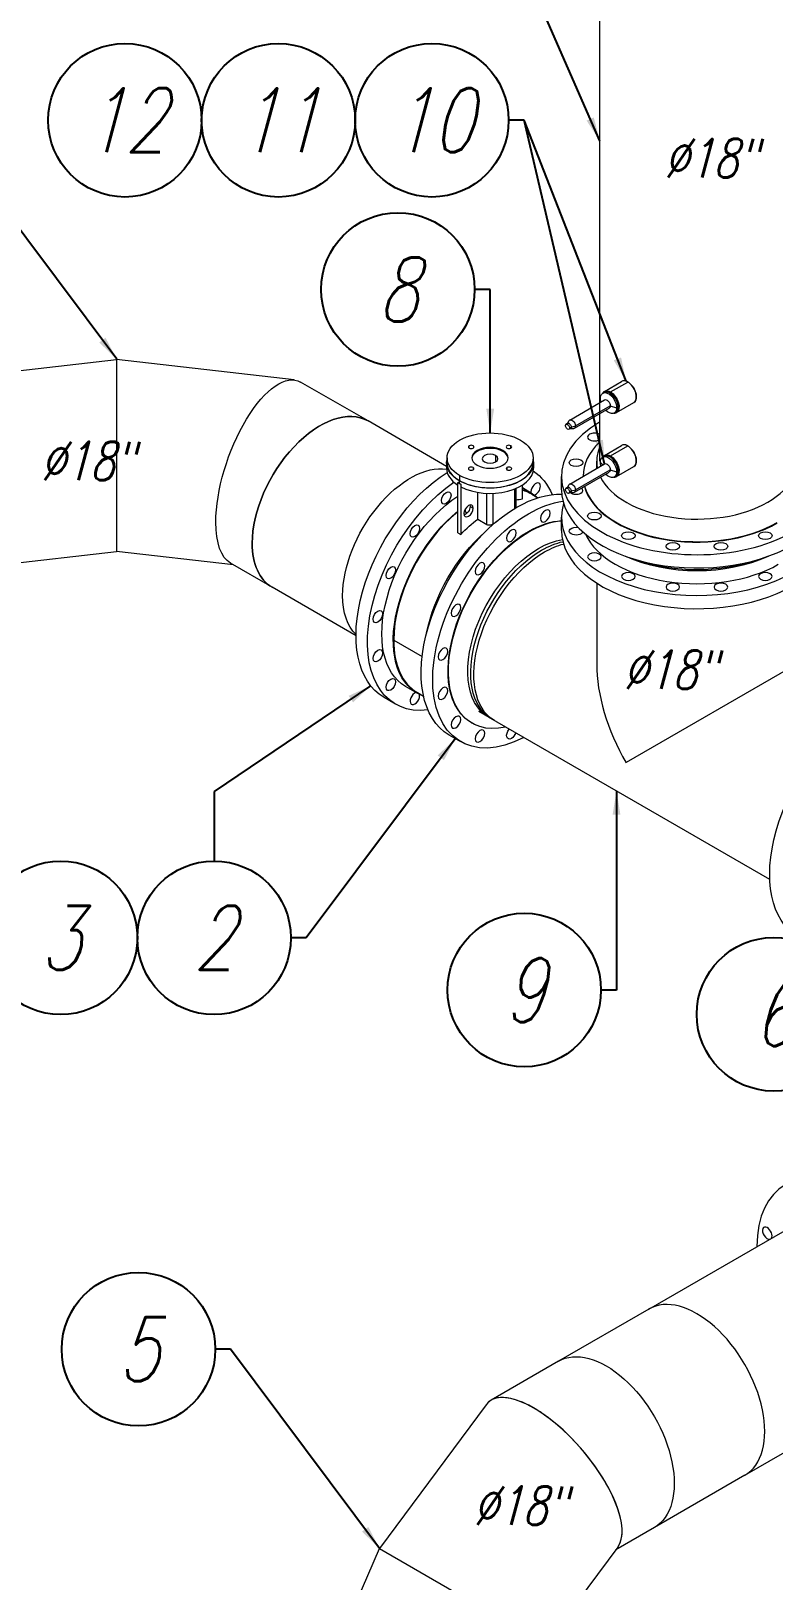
# Model space of a CAD drawing. Header units: inches. Extents: x 52169 to 69006, y 13152 to 42758.
# Drawn here: x 64011 to 65752, y 27686 to 31320 of the extents above; entities that cross this region are included whole.
import ezdxf
from ezdxf.enums import TextEntityAlignment as Align

# ---------------------------------------------------------------- set-up
doc = ezdxf.new("R2010")
doc.units = ezdxf.units.IN
doc.header["$MEASUREMENT"] = 0
doc.layers.add('IA-DIBUJO', color=3, linetype='Continuous')
doc.layers.add('IA-SIMBOLS', color=2, linetype='Continuous')
doc.layers.add('IA-DIM', color=7, linetype='Continuous', lineweight=5)
doc.layers.add('IA-TITLE', color=6, linetype='Continuous', lineweight=13)
doc.styles.add('ING-AMB', font='romans.shx', dxfattribs={"width": 0.75, "oblique": 15})
doc.styles.add('SALVADOR', font='romans.shx', dxfattribs={"width": 0.75, "oblique": 15})
doc.dimstyles.new('ING-AMB 16', dxfattribs={"dimscale": 16, "dimtxt": 3, "dimasz": 2.5, "dimexe": 1, "dimexo": 1, "dimgap": 1, "dimtad": 1, "dimdec": 0, "dimzin": 0, "dimdsep": 46, "dimtxsty": 'ING-AMB', "dimcen": 0.1, "dimclrd": 7, "dimclre": 7, "dimclrt": 2, "dimadec": 0, "dimazin": 0, "dimtfac": 1, "dimtdec": 0, "dimtmove": 0, "dimatfit": 0, "dimfxl": 1.25, "dimtfill": 1, "dimtolj": 1, "dimtzin": 0, "dimarcsym": 1})

# ---------------------------------------------------------------- blocks, each defined once
blk = doc.blocks.new('A$Cc3e9d9fc')
at = {"layer": 'IA-DIBUJO', "linetype": 'Continuous', "lineweight": 0, "extrusion": (1.11022e-16, 0.816497, 0.57735)}
for p, q in [((3326.8, 8133.9), (3326.8, 7000.9)), ((1777.5, 7191.6), (2194.2, 7239.7)), ((2194.2, 7239.7), (2194.2, 6884.8)), ((2610.8, 7191.6), (2194.2, 7239.7)), ((2194.2, 7239.7), (2194.2, 6884.8)), ((2784, 7095.4), (2625.9, 7186.6)), ((2194.2, 6884.8), (2194.2, 6789.7)), ((2194.2, 6884.8), (2194.2, 6789.7)), ((1920.1, 6758), (2194.2, 6789.7)), ((2468.2, 6758), (2194.2, 6789.7)), ((2559, 6705.7), (2461.2, 6762.1)), ((2755.9, 6592), (2559, 6705.7)), ((3320.4, 6715.1), (3320.4, 6525.9)), ((3790.4, 6525.9), (3389.2, 6294.3)), ((3726.3, 6020.2), (3066.6, 6401)), ((3442.9, 5013.3), (3777.3, 5206.4)), ((3442.9, 5013.3), (3230.7, 4890.8)), ((3230.7, 4890.8), (3072.7, 4799.6)), ((3060.8, 4789), (2810.9, 4452.2)), ((3667.9, 4623.6), (3455.7, 4501.1)), ((3455.7, 4501.1), (3365, 4448.7)), ((2644.2, 4067.3), (2810.9, 4452.2)), ((2810.9, 4452.2), (3200.6, 4227.2)), ((2810.9, 4452.2), (3200.6, 4227.2)), ((3369.8, 4455.3), (3200.6, 4227.2))]:
    blk.add_line(p, q, dxfattribs=at)
at = {"layer": 'IA-DIBUJO', "color": 2, "linetype": 'Continuous', "lineweight": 0, "extrusion": (1.11022e-16, 0.816497, 0.57735)}
for p, q in [((3334.6, 7160.6), (3338.1, 7162.6)), ((3338.5, 7164.8), (3378.9, 7188.1)), ((3352.8, 7163.4), (3393.2, 7186.7)), ((3257.3, 7097.6), (3339, 7144.8)), ((3268.3, 7078.5), (3350, 7125.7)), ((3270.6, 7083.6), (3352.3, 7130.8)), ((3352.3, 7130.8), (3367.1, 7126.3)), ((3367.1, 7115.3), (3407.4, 7138.6)), ((3367.1, 7126.3), (3370.6, 7128.4)), ((2968.3, 6989), (2784, 7095.4)), ((3248.4, 7087.8), (3252.2, 7090)), ((3251.7, 7089.7), (3255.9, 7096.3)), ((3361.5, 7114), (3365, 7116)), ((3255.4, 7075.8), (3259.2, 7078)), ((3256.8, 7079), (3260.6, 7081.2)), ((3258.7, 7077.7), (3266.5, 7078)), ((3260.6, 7081.2), (3270.6, 7083.6)), ((3021.5, 7032), (3021.5, 7037.3)), ((3083.3, 7014.2), (3083.3, 6999.2)), ((3100.3, 7026.5), (3100.3, 7024)), ((3119.1, 7032), (3119.1, 7037.3)), ((3338.5, 7014.8), (3378.9, 7038.1)), ((3352.8, 7013.4), (3393.2, 7036.7)), ((2968.3, 6996.9), (2968.3, 6984.6)), ((2969.3, 7009.1), (2969.3, 6996.9)), ((3030.7, 6986.3), (3030.7, 6980.9)), ((3109.9, 6986.3), (3109.9, 6980.9)), ((3171.3, 7009.1), (3171.3, 6996.9)), ((3172.3, 6996.9), (3172.3, 6984.6)), ((3257.3, 6947.6), (3339, 6994.8)), ((3270.6, 6933.6), (3352.3, 6980.8)), ((3320.4, 6984), (3320.4, 7000.9)), ((3334.5, 6992.2), (3329, 6998.3)), ((3334.6, 7010.6), (3338.1, 7012.6)), ((3352.3, 6980.8), (3367.1, 6976.3)), ((3367.1, 6965.3), (3407.4, 6988.6)), ((3367.1, 6976.3), (3370.6, 6978.4)), ((2994.5, 6833.5), (2994.5, 6951.2)), ((2994.5, 6951.2), (2994.6, 6951.2)), ((2998.2, 6949.1), (2994.5, 6951.2)), ((2998.2, 6955.2), (2998.2, 6949.1)), ((3001.8, 6947), (2998.2, 6949.1)), ((2998.9, 6967.9), (2998.9, 6955.6)), ((3001.9, 6947.1), (3001.8, 6947)), ((3001.8, 6947), (3001.8, 6829.3)), ((3001.9, 6947.1), (3001.9, 6940.9)), ((3146, 6912.6), (3146, 6945.2)), ((3237.9, 6934), (3237.9, 6965.1)), ((3251.7, 6939.7), (3255.9, 6946.3)), ((3268.3, 6928.5), (3350, 6975.7)), ((3288.7, 6965.7), (3288.7, 6966.3)), ((3288.7, 6965.7), (3288.7, 6965.2)), ((3361.5, 6964), (3365, 6966)), ((3041.4, 6865.4), (3041.4, 6928.1)), ((3063.1, 6853), (3063.1, 6925.9)), ((3077.5, 6854.2), (3077.5, 6925.9)), ((3128, 6890.1), (3128, 6936.1)), ((3131, 6937.3), (3131, 6891.9)), ((3169.2, 6924.9), (3146, 6938.3)), ((3168.5, 6923.6), (3182.7, 6915.4)), ((3248.4, 6937.8), (3252.2, 6940)), ((3255.4, 6925.8), (3259.2, 6928)), ((3256.8, 6929), (3260.6, 6931.2)), ((3258.7, 6927.7), (3266.5, 6928)), ((3260.6, 6931.2), (3270.6, 6933.6)), ((3012.6, 6882.1), (3012.6, 6889.7)), ((3012.6, 6882.1), (3016.8, 6879.7)), ((3023.4, 6895), (3030.6, 6890.8)), ((3237.9, 6838.4), (3237.9, 6869.5)), ((2994.5, 6833.5), (3001.8, 6829.3)), ((3041.4, 6865.4), (3063.1, 6853)), ((3369.2, 6856.1), (3369.8, 6855.6)), ((2844.4, 6581.5), (2911, 6543)), ((2899.2, 6457.3), (2872.3, 6472.8)), ((2848.6, 6431.6), (2821.7, 6447.2)), ((2900, 6458.6), (2914.2, 6450.3)), ((3080.8, 6392.9), (3043.7, 6414.2)), ((3073.7, 6396.9), (3043.7, 6414.2)), ((3027.3, 6387.1), (3026.8, 6387.4)), ((3027.9, 6386.8), (3026.8, 6387.4)), ((3001.4, 6343.4), (2974.5, 6359)), ((3667.9, 4623.6), (4002.3, 4816.7))]:
    blk.add_line(p, q, dxfattribs=at)
at = {"layer": 'IA-DIBUJO', "linetype": 'Continuous', "lineweight": 0, "extrusion": (-3.63575e-16, 3.04568e-16, -1)}
for start_param, end_param in [(-2.279453, 0.076742), (3.218335, 4.003733)]:
    blk.add_ellipse((2543.6, 6974.4), major_axis=(75.8, 215.3), ratio=0.410754, start_param=start_param, end_param=end_param, dxfattribs=at)
at = {"layer": 'IA-DIBUJO', "linetype": 'Continuous', "lineweight": 0, "extrusion": (-3.89755e-16, 3.13786e-16, -1)}
for start_param, end_param in [(-5.421045, -3.064851), (0.076742, 0.86214)]:
    blk.add_ellipse((2543.6, 6974.4), major_axis=(-75.8, -215.3), ratio=0.410754, start_param=start_param, end_param=end_param, dxfattribs=at)
at = {"layer": 'IA-DIBUJO', "color": 2, "linetype": 'Continuous', "lineweight": 0, "extrusion": (1.81141e-16, 2.96878e-16, -1)}
for centre, start_param in [((3348.1, 7137.3), -1.149606), ((3348.1, 6987.3), -0.785398)]:
    blk.add_ellipse(centre, major_axis=(-13.5, 23.3), ratio=0.57735, start_param=start_param, end_param=2.356195, dxfattribs=at)
at = {"layer": 'IA-DIBUJO', "color": 2, "linetype": 'Continuous', "lineweight": 0, "extrusion": (2.81007e-16, 2.90437e-16, -1)}
for centre in [(3351.6, 7139.3), (3351.6, 6989.3)]:
    blk.add_ellipse(centre, major_axis=(-13.5, 23.3), ratio=0.57735, start_param=0, end_param=2.356195, dxfattribs=at)
at = {"layer": 'IA-DIBUJO', "color": 2, "linetype": 'Continuous', "lineweight": 0}
for centre, major_axis, start_param, end_param in [((3351.6, 7139.3), (-13.5, 23.3), -0.785398, 0), ((3352.8, 7162), (-0.84, -1.45), -2.356194, -0.785398), ((3351.6, 7139.3), (13.5, -23.3), 0, 2.356194), ((3393.2, 7163.3), (-14.3, 24.7), -0.785398, 0), ((3393.2, 7185.3), (0.84, 1.45), 0.205586, 0.785398), ((3393.2, 7163.3), (14.3, -24.7), 0, 2.356194), ((3555.4, 6965.1), (-317.5, 0), -0.766994, 2.356194), ((3315.1, 7057.8), (-15.9, 0), -0.785398, 2.393146), ((3315.1, 7057.8), (-15.9, 0), -2.393146, -0.785398), ((3026.1, 7034.6), (-6.5, 0), -0.785398, 2.356194), ((3026.1, 7034.6), (6.5, 0), -0.785398, 2.356194), ((3070.3, 7009.1), (-42.5, 0), -2.356194, 0.785398), ((3070.3, 7006.7), (-42.5, 0), -2.356194, -0.049934), ((3070.3, 7009.1), (42.5, 0), -2.356194, 0.785398), ((3070.3, 7006.7), (-18.4, 0), -2.356194, 0.785398), ((3070.3, 7006.7), (18.4, 0), -2.356194, 0.785398), ((3070.3, 7006.7), (42.5, 0), 0.049934, 0.785398), ((3114.5, 7034.6), (-6.5, 0), -2.356194, 0.785398), ((3114.5, 7034.6), (6.5, 0), -2.356194, 0.785398), ((3555.4, 6966.3), (-266.7, 0), -0.5411, 0.004122), ((3555.4, 7000.9), (-235, 0), -0.233917, 0.118117), ((3555.4, 7084), (-241, 0), 0.375246, 0.375591), ((3351.6, 6989.3), (-13.5, 23.3), -0.785398, 0), ((3393.2, 7013.3), (-14.3, 24.7), -0.785398, 0), ((3393.2, 7035.3), (0.84, 1.45), 0.205586, 0.785398), ((3393.2, 7013.3), (14.3, -24.7), 0, 2.356194), ((3555.4, 7000.9), (235, 0), -0.785398, 0.233917), ((3070.3, 6984.6), (-102, 0), 0, 0.734058), ((3070.3, 6996.9), (-101, 0), 0, 0.785398), ((3070.3, 6996.9), (101, 0), -2.356194, 0), ((3070.3, 6984.6), (102, 0), -2.306174, 0), ((3026.1, 6983.6), (-6.5, 0), -2.356194, 0.785398), ((3026.1, 6983.6), (6.5, 0), -2.356194, 0.785398), ((3114.5, 6983.6), (-6.5, 0), -0.785398, 2.356194), ((3114.5, 6983.6), (6.5, 0), -0.785398, 2.356194), ((3272, 6997.6), (15.9, 0), -3.926991, 2.356194), ((3352.8, 7012), (-0.84, -1.45), -2.356194, -0.785398), ((3351.6, 6989.3), (13.5, -23.3), 0, 2.356194), ((3070.3, 6990.7), (102, 0), -2.406215, -2.356194), ((3070.3, 6990.7), (102, 0), -2.356194, -2.306174), ((3177.2, 6935.7), (7.9, 13.7), -0.785398, 2.572552), ((3177.2, 6935.7), (7.9, 13.7), -2.598485, -0.785398), ((3555.4, 6965.1), (-266.7, 0), 0.150318, 2.356194), ((3555.4, 6966.3), (-266.7, 0), 0.157398, 2.356194), ((3555.4, 7000.9), (-235, 0), 0.277367, 2.356194), ((2967.5, 6915), (-7.9, -13.7), -3.926991, 2.356194), ((3128, 6947), (7.6, 13.3), -2.076416, -1.976892), ((3034.2, 6691.1), (134.3, 232.5), 0, 0.155792), ((3555.4, 6934), (-317.5, 0), 0, 2.356194), ((3272, 6932.6), (15.9, 0), -2.57546, -0.785398), ((3272, 6932.6), (15.9, 0), -0.785398, 0.639977), ((3034.2, 6691.1), (-134.2, -232.5), -2.145705, -0.785398), ((3019.8, 6884.6), (7.6, 13.3), -0.785398, 2.356194), ((3019.8, 6884.6), (-7.6, -13.3), -0.785398, 2.356194), ((3555.4, 6869.5), (-317.5, 0), -0.176862, 2.356194), ((3315.1, 6872.4), (-15.9, 0), -3.926991, 2.356194), ((3555.4, 6934), (-241, 0), 0.375246, 0.375591), ((2893.8, 6837.2), (-7.9, -13.7), -3.926991, 2.356194), ((3555.4, 6838.4), (-317.5, 0), 0, 2.356194), ((3394.8, 6826.4), (-15.9, 0), -3.926991, 2.356194), ((3715.9, 6826.4), (15.9, 0), -3.926991, 2.356194), ((3555.4, 6869.5), (-270, 0), 0.258534, 2.356194), ((3499, 6801.5), (-15.9, 0), -3.926991, 2.356194), ((3611.7, 6801.5), (15.9, 0), -3.926991, 2.356194), ((3555.4, 6900.5), (270, 0), -2.24068, -0.900912), ((3555.4, 6903), (270, 0), -2.102166, -1.039426), ((2837.5, 6739.6), (7.9, 13.7), -3.926991, 2.356194), ((2807, 6636.9), (7.9, 13.7), -3.926991, 2.356194), ((3034.2, 6691.1), (-134.3, -232.5), -0.785398, 0), ((2807, 6544.9), (7.9, 13.7), -3.926991, 2.356194), ((2837.5, 6477.5), (7.9, 13.7), -3.926991, 2.356194), ((2893.8, 6444.9), (-7.9, -13.7), -2.572552, 2.356194), ((2893.8, 6444.9), (7.9, 13.7), -0.785398, -0.543107), ((3920.8, 5029.5), (-158.8, 275), -0.785398, 0.783197), ((3720.5, 5191.2), (-7.9, 13.7), -0.785398, 2.856084), ((3720.5, 5191.2), (7.9, -13.7), 0.285508, 2.356194)]:
    blk.add_ellipse(centre, major_axis=major_axis, ratio=0.57735, start_param=start_param, end_param=end_param, dxfattribs=at)
at = {"layer": 'IA-DIBUJO', "color": 2, "linetype": 'Continuous', "lineweight": 0, "extrusion": (1.88578e-16, 1.72974e-16, -1)}
for centre in [(3352.8, 7140), (3352.8, 6990)]:
    blk.add_ellipse(centre, major_axis=(-14.3, 24.7), ratio=0.57735, start_param=0, end_param=0.785398, dxfattribs=at)
at = {"layer": 'IA-DIBUJO', "color": 2, "linetype": 'Continuous', "lineweight": 0, "extrusion": (8.1274e-17, 3.03319e-16, -1)}
for centre in [(3352.8, 7140), (3352.8, 6990)]:
    blk.add_ellipse(centre, major_axis=(14.3, -24.7), ratio=0.57735, start_param=-2.356194, end_param=0, dxfattribs=at)
at = {"layer": 'IA-DIBUJO', "color": 2, "linetype": 'Continuous', "lineweight": 0, "extrusion": (2.05178e-16, 3.10756e-16, -1)}
for centre in [(3344.5, 7135.3), (3344.5, 6985.3)]:
    blk.add_ellipse(centre, major_axis=(-5.5, 9.53), ratio=0.57735, start_param=0, end_param=2.356195, dxfattribs=at)
at = {"layer": 'IA-DIBUJO', "color": 2, "linetype": 'Continuous', "lineweight": 0, "extrusion": (1.16467e-16, 1.31341e-16, -1)}
for centre in [(3348.1, 7137.3), (3348.1, 6987.3)]:
    blk.add_ellipse(centre, major_axis=(13.5, -23.3), ratio=0.57735, start_param=-0.785398, end_param=1.149606, dxfattribs=at)
at = {"layer": 'IA-DIBUJO', "color": 2, "linetype": 'Continuous', "lineweight": 0, "extrusion": (-3.89112e-17, 2.3393e-16, -1)}
for centre in [(3344.5, 7135.3), (3344.5, 6985.3)]:
    blk.add_ellipse(centre, major_axis=(5.5, -9.53), ratio=0.57735, start_param=-0.785398, end_param=0, dxfattribs=at)
at = {"layer": 'IA-DIBUJO', "color": 2, "linetype": 'Continuous', "lineweight": 0, "extrusion": (2.25496e-16, 3.86585e-16, -1)}
for centre in [(3351.6, 7139.3), (3351.6, 6989.3)]:
    blk.add_ellipse(centre, major_axis=(13.5, -23.3), ratio=0.57735, start_param=-0.785398, end_param=0, dxfattribs=at)
at = {"layer": 'IA-DIBUJO', "linetype": 'Continuous', "lineweight": 0}
for centre, major_axis, ratio, start_param, end_param in [((2671.5, 6900.5), (112.5, 194.9), 0.57735, 0, 2.356194), ((2671.5, 6900.5), (-112.5, -194.9), 0.57735, -0.785398, 0), ((3555.4, 6390.2), (-166.2, 287.8), 0.57735, 0.785398, 1.570796), ((3555.4, 4818.5), (112.5, -194.9), 0.57735, 0, 3.141593), ((3555.4, 4818.5), (112.5, -194.9), 0.57735, 0, 3.141593), ((3215.3, 4622.1), (148.5, -173.3), 0.410754, 0.093177, 3.234769), ((3215.3, 4622.1), (-148.5, 173.3), 0.410754, -3.048416, 0.093177)]:
    blk.add_ellipse(centre, major_axis=major_axis, ratio=ratio, start_param=start_param, end_param=end_param, dxfattribs=at)
at = {"layer": 'IA-DIBUJO', "linetype": 'Continuous', "lineweight": 0, "extrusion": (6.29482e-17, 2.20052e-16, -1)}
blk.add_ellipse((2671.5, 6900.5), major_axis=(112.5, 194.9), ratio=0.57735, start_param=-2.356194, end_param=0, dxfattribs=at)
at = {"layer": 'IA-DIBUJO', "color": 2, "linetype": 'Continuous', "lineweight": 0, "extrusion": (5.35184e-17, 3.51393e-16, -1)}
for centre, major_axis in [((3251.9, 7081.8), (-3.47, 6)), ((3251.9, 7081.8), (3.47, -6)), ((3251.9, 6931.8), (-3.47, 6)), ((3251.9, 6931.8), (3.47, -6))]:
    blk.add_ellipse(centre, major_axis=major_axis, ratio=0.57735, start_param=-0.785398, end_param=2.356195, dxfattribs=at)
at = {"layer": 'IA-DIBUJO', "color": 2, "linetype": 'Continuous', "lineweight": 0, "extrusion": (1.28814e-17, 1.99733e-16, -1)}
for centre in [(3255.7, 7084), (3255.7, 6934)]:
    blk.add_ellipse(centre, major_axis=(-3.47, 6), ratio=0.57735, start_param=0, end_param=2.356195, dxfattribs=at)
at = {"layer": 'IA-DIBUJO', "color": 2, "linetype": 'Continuous', "lineweight": 0, "extrusion": (8.87111e-17, 1.79415e-16, -1)}
for centre in [(3262.8, 7088.1), (3262.8, 6938.1)]:
    blk.add_ellipse(centre, major_axis=(-5.5, 9.53), ratio=0.57735, start_param=-0.291795, end_param=2.356195, dxfattribs=at)
at = {"layer": 'IA-DIBUJO', "color": 2, "linetype": 'Continuous', "lineweight": 0, "extrusion": (-3.51986e-17, -5.55112e-17, -1)}
blk.add_ellipse((3070.3, 7009.1), major_axis=(-101, 0), ratio=0.57735, start_param=-0.785398, end_param=2.356194, dxfattribs=at)
at = {"layer": 'IA-DIBUJO', "color": 2, "linetype": 'Continuous', "lineweight": 0, "extrusion": (1.11022e-16, 5.55112e-17, -1)}
blk.add_ellipse((3070.3, 7009.1), major_axis=(101, 0), ratio=0.57735, start_param=-0.785398, end_param=2.356194, dxfattribs=at)
at = {"layer": 'IA-DIBUJO', "color": 2, "linetype": 'Continuous', "lineweight": 0, "extrusion": (2.08896e-16, 2.48804e-16, -1)}
for centre in [(3255.7, 7084), (3255.7, 6934)]:
    blk.add_ellipse(centre, major_axis=(3.47, -6), ratio=0.57735, start_param=-0.785398, end_param=0, dxfattribs=at)
at = {"layer": 'IA-DIBUJO', "color": 2, "linetype": 'Continuous', "lineweight": 0, "extrusion": (6.09555e-17, 2.27489e-16, -1)}
for centre in [(3262.8, 7088.1), (3262.8, 6938.1)]:
    blk.add_ellipse(centre, major_axis=(5.5, -9.53), ratio=0.57735, start_param=-0.785398, end_param=0.291795, dxfattribs=at)
at = {"layer": 'IA-DIBUJO', "linetype": 'Continuous', "lineweight": 0, "extrusion": (-1.29348e-16, 3.31074e-16, -1)}
blk.add_ellipse((2883.6, 6778), major_axis=(112.5, 194.9), ratio=0.57735, start_param=-2.356194, end_param=-0.223662, dxfattribs=at)
at = {"layer": 'IA-DIBUJO', "linetype": 'Continuous', "lineweight": 0, "extrusion": (1.14741e-16, 2.54248e-16, -1)}
blk.add_ellipse((2883.6, 6778), major_axis=(112.5, 194.9), ratio=0.57735, start_param=-2.356194, end_param=-0.223662, dxfattribs=at)
at = {"layer": 'IA-DIBUJO', "color": 2, "linetype": 'Continuous', "lineweight": 0, "extrusion": (-1.11022e-16, 1.11022e-16, -1)}
blk.add_ellipse((3070.3, 6996.9), major_axis=(-102, 0), ratio=0.57735, start_param=-0.785398, end_param=0.141539, dxfattribs=at)
at = {"layer": 'IA-DIBUJO', "color": 2, "linetype": 'Continuous', "lineweight": 0, "extrusion": (1.50821e-17, 3.88578e-16, -1)}
blk.add_ellipse((3070.3, 6996.9), major_axis=(102, 0), ratio=0.57735, start_param=-0.141539, end_param=2.356194, dxfattribs=at)
at = {"layer": 'IA-DIBUJO', "color": 2, "linetype": 'Continuous', "lineweight": 0, "extrusion": (-3.69718e-16, 4.69852e-16, -1)}
blk.add_ellipse((3007.3, 6706.6), major_axis=(158.7, 275), ratio=0.57735, start_param=0.035666, end_param=0.40762, dxfattribs=at)
at = {"layer": 'IA-DIBUJO', "color": 2, "linetype": 'Continuous', "lineweight": 0, "extrusion": (1.33067e-16, 2.69122e-16, -1)}
blk.add_ellipse((3348.1, 6987.3), major_axis=(-13.5, 23.3), ratio=0.57735, start_param=-1.149606, end_param=-0.785398, dxfattribs=at)
at = {"layer": 'IA-DIBUJO', "color": 2, "linetype": 'Continuous', "lineweight": 0, "extrusion": (-2.53252e-16, 3.38511e-16, -1)}
for centre, major_axis, end_param in [((2980.4, 6722.2), (-158.7, -275), 2.308387), ((3007.3, 6706.6), (-135, -233.8), 2.289107), ((3950.6, 6162), (-158.7, -275), 2.308387)]:
    blk.add_ellipse(centre, major_axis=major_axis, ratio=0.57735, start_param=0, end_param=end_param, dxfattribs=at)
at = {"layer": 'IA-DIBUJO', "color": 2, "linetype": 'Continuous', "lineweight": 0, "extrusion": (-1.29348e-16, 3.31074e-16, -1)}
for centre, major_axis, start_param, end_param in [((3007.3, 6706.6), (-158.8, -275), -0.40762, 2.258382), ((3160.2, 6618.4), (-133.3, -231), 0, 2.356194)]:
    blk.add_ellipse(centre, major_axis=major_axis, ratio=0.57735, start_param=start_param, end_param=end_param, dxfattribs=at)
at = {"layer": 'IA-DIBUJO', "color": 2, "linetype": 'Continuous', "lineweight": 0, "extrusion": (-1.57104e-16, 2.83e-16, -1)}
blk.add_ellipse((3073.9, 6668.2), major_axis=(134.2, 232.5), ratio=0.57735, start_param=-0.480022, end_param=-0.395723, dxfattribs=at)
at = {"layer": 'IA-DIBUJO', "color": 2, "linetype": 'Continuous', "lineweight": 0, "extrusion": (-2.08896e-16, 2.48804e-16, -1)}
blk.add_ellipse((3133.2, 6633.9), major_axis=(158.7, 275), ratio=0.57735, start_param=-0.785398, end_param=-0.297988, dxfattribs=at)
at = {"layer": 'IA-DIBUJO', "color": 2, "linetype": 'Continuous', "lineweight": 0, "extrusion": (-3.69184e-17, 2.13611e-16, -1)}
for centre, major_axis, start_param, end_param in [((3034.2, 6691.1), (135, 233.8), -0.159833, 0.105458), ((3184.1, 6604.5), (-117.5, -203.5), 0, 2.698651)]:
    blk.add_ellipse(centre, major_axis=major_axis, ratio=0.57735, start_param=start_param, end_param=end_param, dxfattribs=at)
at = {"layer": 'IA-DIBUJO', "color": 2, "linetype": 'Continuous', "lineweight": 0, "extrusion": (-1.33067e-16, 2.69122e-16, -1)}
blk.add_ellipse((3160.2, 6618.4), major_axis=(158.7, 275), ratio=0.57735, start_param=-0.785398, end_param=-0.415431, dxfattribs=at)
at = {"layer": 'IA-DIBUJO', "color": 2, "linetype": 'Continuous', "lineweight": 0, "extrusion": (-1.0903e-16, 2.55245e-16, -1)}
blk.add_ellipse((3034.2, 6691.1), major_axis=(-135, -233.8), ratio=0.57735, start_param=-0.105458, end_param=2.146892, dxfattribs=at)
at = {"layer": 'IA-DIBUJO', "color": 2, "linetype": 'Continuous', "lineweight": 0, "extrusion": (1.03585e-16, 6.83926e-17, -1)}
for centre, major_axis, start_param in [((3133.2, 6633.9), (-158.7, -275), 0), ((3161.2, 6617.8), (-133.4, -231), -0.492529)]:
    blk.add_ellipse(centre, major_axis=major_axis, ratio=0.57735, start_param=start_param, end_param=2.356194, dxfattribs=at)
at = {"layer": 'IA-DIBUJO', "color": 2, "linetype": 'Continuous', "lineweight": 0, "extrusion": (-2.5697e-16, 2.76559e-16, -1)}
for centre, major_axis, start_param, end_param in [((3160.2, 6618.4), (-158.7, -275), -0.737492, 2.356194), ((3012.6, 6888.7), (-7.6, -13.3), -2.65071, -2.356194), ((3161.2, 6617.8), (133.3, 231), -0.785398, -0.366985)]:
    blk.add_ellipse(centre, major_axis=major_axis, ratio=0.57735, start_param=start_param, end_param=end_param, dxfattribs=at)
at = {"layer": 'IA-DIBUJO', "color": 2, "linetype": 'Continuous', "lineweight": 0, "extrusion": (-8.49925e-17, 2.41367e-16, -1)}
for centre, major_axis, start_param, end_param in [((3012.6, 6888.7), (-7.7, -13.3), -2.356194, -0.490883), ((3102.7, 6651.5), (134.3, 232.5), -0.918754, -0.869105)]:
    blk.add_ellipse(centre, major_axis=major_axis, ratio=0.57735, start_param=start_param, end_param=end_param, dxfattribs=at)
at = {"layer": 'IA-DIBUJO', "color": 2, "linetype": 'Continuous', "lineweight": 0, "extrusion": (5.92297e-17, 1.581e-16, -1)}
for centre, major_axis in [((3200, 6872.8), (7.9, 13.7)), ((3120.3, 6826.7), (7.9, 13.7)), ((3046.6, 6749), (7.9, 13.7)), ((2990.3, 6651.4), (-7.9, -13.7)), ((2959.8, 6548.7), (-7.9, -13.7)), ((2959.8, 6456.7), (-7.9, -13.7)), ((2990.3, 6389.2), (-7.9, -13.7)), ((3046.6, 6356.7), (7.9, 13.7))]:
    blk.add_ellipse(centre, major_axis=major_axis, ratio=0.57735, start_param=-3.926991, end_param=2.356194, dxfattribs=at)
at = {"layer": 'IA-DIBUJO', "color": 2, "linetype": 'Continuous', "lineweight": 0, "extrusion": (-8.87111e-17, 1.79415e-16, -1)}
blk.add_ellipse((3106.3, 6649.4), major_axis=(135, 233.8), ratio=0.57735, start_param=-2.102166, end_param=-1.039426, dxfattribs=at)
at = {"layer": 'IA-DIBUJO', "color": 2, "linetype": 'Continuous', "lineweight": 0, "extrusion": (-2.32933e-16, 2.62682e-16, -1)}
for centre, major_axis, start_param, end_param in [((3073.9, 6668.2), (134.2, 232.5), -1.175074, -0.957192), ((3140.3, 6629.9), (120.5, 208.7), -2.548279, -2.548133)]:
    blk.add_ellipse(centre, major_axis=major_axis, ratio=0.57735, start_param=start_param, end_param=end_param, dxfattribs=at)
at = {"layer": 'IA-DIBUJO', "color": 2, "linetype": 'Continuous', "lineweight": 0, "extrusion": (-1.53385e-16, 3.44952e-16, -1)}
blk.add_ellipse((3160.2, 6618.4), major_axis=(133.3, 231), ratio=0.57735, start_param=-0.785398, end_param=-0.360722, dxfattribs=at)
at = {"layer": 'IA-DIBUJO', "color": 2, "linetype": 'Continuous', "lineweight": 0, "extrusion": (-2.77289e-16, 3.52389e-16, -1)}
for centre, major_axis, start_param, end_param in [((3140.3, 6629.9), (120.5, 208.7), -0.59346, -0.593314), ((3198.3, 6596.4), (117.5, 203.5), -0.785398, -0.515471)]:
    blk.add_ellipse(centre, major_axis=major_axis, ratio=0.57735, start_param=start_param, end_param=end_param, dxfattribs=at)
at = {"layer": 'IA-DIBUJO', "color": 2, "linetype": 'Continuous', "lineweight": 0, "extrusion": (6.46035e-17, 5.55112e-17, -1)}
blk.add_ellipse((3272, 6837), major_axis=(-15.9, 0), ratio=0.57735, start_param=-0.785398, end_param=1.906113, dxfattribs=at)
at = {"layer": 'IA-DIBUJO', "color": 2, "linetype": 'Continuous', "lineweight": 0, "extrusion": (-7.87206e-17, 2.7661e-33, -1)}
blk.add_ellipse((3272, 6837), major_axis=(15.9, 0), ratio=0.57735, start_param=0.164711, end_param=2.356194, dxfattribs=at)
at = {"layer": 'IA-DIBUJO', "linetype": 'Continuous', "lineweight": 0, "extrusion": (-1.64541e-16, 1.59096e-16, -1)}
blk.add_ellipse((2671.5, 6900.5), major_axis=(-112.5, -194.9), ratio=0.57735, start_param=0, end_param=0.785398, dxfattribs=at)
at = {"layer": 'IA-DIBUJO', "color": 2, "linetype": 'Continuous', "lineweight": 0, "extrusion": (-3.53118e-16, 3.32071e-16, -1)}
blk.add_ellipse((3191.2, 6600.5), major_axis=(117.5, 203.5), ratio=0.57735, start_param=-0.785398, end_param=-0.480433, dxfattribs=at)
at = {"layer": 'IA-DIBUJO', "color": 2, "linetype": 'Continuous', "lineweight": 0, "extrusion": (-1.84859e-16, 2.34926e-16, -1)}
blk.add_ellipse((3191.2, 6600.5), major_axis=(-117.5, -203.5), ratio=0.57735, start_param=0, end_param=2.356194, dxfattribs=at)
at = {"layer": 'IA-DIBUJO', "color": 2, "linetype": 'Continuous', "lineweight": 0, "extrusion": (-3.328e-16, 2.56241e-16, -1)}
blk.add_ellipse((3198.3, 6596.4), major_axis=(-117.5, -203.5), ratio=0.57735, start_param=0, end_param=2.356194, dxfattribs=at)
at = {"layer": 'IA-DIBUJO', "color": 2, "linetype": 'Continuous', "lineweight": 0, "extrusion": (1.48742e-17, 2.47807e-16, -1)}
blk.add_ellipse((3144.5, 6627.4), major_axis=(117.5, 203.5), ratio=0.57735, start_param=-1.227784, end_param=-1.226943, dxfattribs=at)
at = {"layer": 'IA-DIBUJO', "color": 2, "linetype": 'Continuous', "lineweight": 0, "extrusion": (4.87024e-17, 1.11022e-16, -1)}
for centre, major_axis in [((3315.1, 6776.8), (15.9, 0)), ((3394.8, 6730.8), (15.9, 0)), ((3715.9, 6730.8), (-15.9, 0)), ((3499, 6705.9), (15.9, 0)), ((3611.7, 6705.9), (-15.9, 0))]:
    blk.add_ellipse(centre, major_axis=major_axis, ratio=0.57735, start_param=-3.926991, end_param=2.356194, dxfattribs=at)
at = {"layer": 'IA-DIBUJO', "linetype": 'Continuous', "lineweight": 0, "extrusion": (-8.1274e-17, 3.03319e-16, -1)}
blk.add_ellipse((2883.6, 6778), major_axis=(-112.5, -194.9), ratio=0.57735, start_param=0.14627, end_param=0.785398, dxfattribs=at)
at = {"layer": 'IA-DIBUJO', "linetype": 'Continuous', "lineweight": 0, "extrusion": (-1.65999e-17, 1.37781e-16, -1)}
blk.add_ellipse((2883.6, 6778), major_axis=(-112.5, -194.9), ratio=0.57735, start_param=0.14627, end_param=0.785398, dxfattribs=at)
at = {"layer": 'IA-DIBUJO', "color": 2, "linetype": 'Continuous', "lineweight": 0, "extrusion": (-1.12748e-16, 1.93293e-16, -1)}
blk.add_ellipse((3144.5, 6627.4), major_axis=(117.5, 203.5), ratio=0.57735, start_param=-1.91465, end_param=-1.913809, dxfattribs=at)
at = {"layer": 'IA-DIBUJO', "color": 2, "linetype": 'Continuous', "lineweight": 0, "extrusion": (-1.60822e-16, 2.21048e-16, -1)}
blk.add_ellipse((3120.3, 6364), major_axis=(-7.9, -13.7), ratio=0.57735, start_param=-0.785398, end_param=1.906673, dxfattribs=at)
at = {"layer": 'IA-DIBUJO', "color": 2, "linetype": 'Continuous', "lineweight": 0, "extrusion": (-1.28814e-17, 1.99733e-16, -1)}
blk.add_ellipse((3120.3, 6364), major_axis=(-7.9, -13.7), ratio=0.57735, start_param=-1.906673, end_param=-0.785398, dxfattribs=at)
at = {"layer": 'IA-DIBUJO', "linetype": 'Continuous', "lineweight": 0, "extrusion": (-1.85927e-17, 3.09759e-16, -1)}
blk.add_ellipse((3343.2, 4696), major_axis=(-112.5, 194.9), ratio=0.57735, start_param=0, end_param=3.141593, dxfattribs=at)
blk.add_ellipse((3343.2, 4696), major_axis=(-112.5, 194.9), ratio=0.57735, start_param=0, end_param=3.141593, dxfattribs=at)
at = {"layer": 'IA-DIBUJO', "color": 2, "linetype": 'Continuous', "lineweight": 0}
for points, knots in [([(3338.5, 7164.8), (3337, 7163.9), (3335.7, 7162.6), (3334.5, 7160.8), (3334.4, 7160.6), (3334.2, 7160.4)], [0.7853982, 0.7853982, 0.7853982, 0.7853982, 1.0728853, 1.0728853, 1.1148882, 1.1148882, 1.1148882, 1.1148882]), ([(3389.3, 7188.8), (3388.8, 7189), (3388.2, 7189.2), (3386.6, 7189.5), (3385.5, 7189.6), (3383.5, 7189.6), (3382.5, 7189.4), (3380.6, 7188.9), (3379.7, 7188.6), (3378.9, 7188.1)], [6.5110745, 6.5110745, 6.5110745, 6.5110745, 6.5973445, 6.5973445, 6.7544242, 6.7544242, 6.9115038, 6.9115038, 7.0685835, 7.0685835, 7.0685835, 7.0685835]), ([(3407.4, 7138.6), (3409, 7139.5), (3410.3, 7140.7), (3412.3, 7143.9), (3413.1, 7145.9), (3413.9, 7150.4), (3414, 7152.9), (3413.4, 7158.3), (3412.7, 7161.1), (3410.8, 7166.7), (3409.5, 7169.5), (3406.8, 7174.2), (3405.4, 7176.1), (3404, 7177.9)], [3.926991, 3.926991, 3.926991, 3.926991, 4.214478, 4.214478, 4.520165, 4.520165, 4.846878, 4.846878, 5.176725, 5.176725, 5.504961, 5.504961, 5.760234, 5.760234, 5.760234, 5.760234]), ([(3361.1, 7113.8), (3361.2, 7113.8), (3361.3, 7113.8), (3362.4, 7113.8), (3363.4, 7113.9), (3365.3, 7114.4), (3366.2, 7114.8), (3367.1, 7115.3)], [3.5975008, 3.5975008, 3.5975008, 3.5975008, 3.6128315, 3.6128315, 3.7699112, 3.7699112, 3.9269908, 3.9269908, 3.9269908, 3.9269908]), ([(3338.5, 7014.8), (3337, 7013.9), (3335.7, 7012.6), (3334.5, 7010.8), (3334.4, 7010.6), (3334.2, 7010.4)], [0.7853982, 0.7853982, 0.7853982, 0.7853982, 1.0728853, 1.0728853, 1.1148882, 1.1148882, 1.1148882, 1.1148882]), ([(3389.3, 7038.8), (3388.8, 7039), (3388.2, 7039.2), (3386.6, 7039.5), (3385.5, 7039.6), (3383.5, 7039.6), (3382.5, 7039.4), (3380.6, 7038.9), (3379.7, 7038.6), (3378.9, 7038.1)], [6.5110745, 6.5110745, 6.5110745, 6.5110745, 6.5973445, 6.5973445, 6.7544242, 6.7544242, 6.9115038, 6.9115038, 7.0685835, 7.0685835, 7.0685835, 7.0685835]), ([(3407.4, 6988.6), (3409, 6989.5), (3410.3, 6990.7), (3412.3, 6993.9), (3413.1, 6995.9), (3413.9, 7000.4), (3414, 7002.9), (3413.4, 7008.3), (3412.7, 7011.1), (3410.8, 7016.7), (3409.5, 7019.5), (3406.8, 7024.2), (3405.4, 7026.1), (3404, 7027.9)], [3.926991, 3.926991, 3.926991, 3.926991, 4.214478, 4.214478, 4.520165, 4.520165, 4.846878, 4.846878, 5.176725, 5.176725, 5.504961, 5.504961, 5.760234, 5.760234, 5.760234, 5.760234]), ([(3361.1, 6963.8), (3361.2, 6963.8), (3361.3, 6963.8), (3362.4, 6963.8), (3363.4, 6963.9), (3365.3, 6964.4), (3366.2, 6964.8), (3367.1, 6965.3)], [3.5975008, 3.5975008, 3.5975008, 3.5975008, 3.6128315, 3.6128315, 3.7699112, 3.7699112, 3.9269908, 3.9269908, 3.9269908, 3.9269908]), ([(3010.1, 6884.6), (3010.2, 6884.4), (3010.3, 6884.3), (3010.9, 6883.3), (3011.7, 6882.6), (3012.6, 6882.1)], [-0.4529595, -0.4529595, -0.4529595, -0.4529595, -0.3841633, -0.3841633, 0, 0, 0, 0]), ([(3063.1, 6853), (3064, 6852.4), (3065.1, 6852), (3067.6, 6851.6), (3069, 6851.5), (3071.6, 6851.8), (3072.9, 6852.1), (3075.4, 6853), (3076.6, 6853.6), (3077.5, 6854.2)], [-6.175788, -6.175788, -6.175788, -6.175788, -5.790461, -5.790461, -5.405134, -5.405134, -5.017632, -5.017632, -4.630131, -4.630131, -4.630131, -4.630131])]:
    blk.add_open_spline(points, degree=3, knots=knots, dxfattribs=at)
blk = doc.blocks.new('EJE')
blk.add_circle((0, 6), 6)
at = {"style": 'SALVADOR', "oblique": 15, "width": 0.75}
blk.add_attdef('N', text='', height=5, dxfattribs=at).set_placement((0, 6), align=Align.MIDDLE)

msp = doc.modelspace()

# ---------------------------------------------------------------- block references
at = {"layer": 'IA-DIBUJO', "color": 3}
msp.add_blockref('A$Cc3e9d9fc', (62017.7, 23310.7), dxfattribs=at)
at = {"layer": 'IA-SIMBOLS'}
ref = msp.add_blockref('EJE', (64231.5, 31291.1, 0), dxfattribs=dict(at, xscale=30, yscale=30, zscale=30, rotation=180))
ref.add_attrib('N', '12', dxfattribs={"layer": '0', "height": 150, "style": 'SALVADOR', "oblique": 15, "width": 0.75}).set_placement((64231.5, 31111.1, 0), align=Align.MIDDLE)
ref = msp.add_blockref('EJE', (64591.5, 31291.1, 0), dxfattribs=dict(at, xscale=30, yscale=30, zscale=30, rotation=180))
ref.add_attrib('N', '11', dxfattribs={"layer": '0', "height": 150, "style": 'SALVADOR', "oblique": 15, "width": 0.75}).set_placement((64591.5, 31111.1, 0), align=Align.MIDDLE)
ref = msp.add_blockref('EJE', (64951.5, 31291.1, 0), dxfattribs=dict(at, xscale=30, yscale=30, zscale=30, rotation=180))
ref.add_attrib('N', '10', dxfattribs={"layer": '0', "height": 150, "style": 'SALVADOR', "oblique": 15, "width": 0.75}).set_placement((64951.5, 31111.1, 0), align=Align.MIDDLE)
ref = msp.add_blockref('EJE', (64871.8, 30894.4, 0), dxfattribs=dict(at, xscale=30, yscale=30, zscale=30, rotation=180))
ref.add_attrib('N', '8', dxfattribs={"layer": '0', "height": 150, "style": 'SALVADOR', "oblique": 15, "width": 0.75}).set_placement((64871.8, 30714.4, 0), align=Align.MIDDLE)
at = {"layer": 'IA-SIMBOLS', "xscale": 30, "yscale": 30, "zscale": 30}
for p, values in [((64080.7, 29014.3, 0), {'N': '3'}), ((64440.7, 29014.3, 0), {'N': '2'}), ((65752.8, 28835, 0), {'N': '6'})]:
    msp.add_blockref('EJE', p, dxfattribs=at).add_auto_attribs(values)
at = {"layer": 'IA-SIMBOLS'}
ref = msp.add_blockref('EJE', (65168.1, 29251.9, 0), dxfattribs=dict(at, xscale=30, yscale=30, zscale=30, rotation=180))
ref.add_attrib('N', '9', dxfattribs={"layer": '0', "height": 150, "style": 'SALVADOR', "oblique": 15, "width": 0.75}).set_placement((65168.1, 29071.9, 0), align=Align.MIDDLE)
ref = msp.add_blockref('EJE', (64263.4, 28409.8), dxfattribs=dict(at, xscale=30, yscale=30, zscale=30, rotation=180))
ref.add_attrib('N', '5', dxfattribs={"layer": '0', "height": 150, "style": 'SALVADOR', "oblique": 15, "width": 0.75}).set_placement((64263.4, 28229.8), align=Align.MIDDLE)

# ---------------------------------------------------------------- texts
at = {"layer": 'IA-TITLE', "char_height": 90, "attachment_point": 1, "style": 'ING-AMB'}
for insert in [(65495.6, 31067.2, -123.2), (64033.3, 30357.4, -123.2), (65399.9, 29867.9, -123.2), (65048.1, 27908.3, -123.2)]:
    msp.add_mtext_dynamic_manual_height_columns('%%C18"', width=90.757, gutter_width=250, heights=[0], dxfattribs=dict(at, insert=insert))

# ---------------------------------------------------------------- leaders
at = {"layer": 'IA-DIM'}
for points in [[(65345.3, 31062.7, 0), (65141.2, 31529.6, 0), (65105, 31529.6, 0)], [(65407.1, 30499.5, 0), (65167.7, 31111.1, 0), (65131.5, 31111.1, 0)], [(65356.7, 30305.5, 0), (65167.7, 31111.1, 0), (65131.5, 31111.1, 0)], [(64212.3, 30550.8, 0), (63863.2, 31017.8, 0), (63827.1, 31017.8, 0)], [(65088.4, 30378.6, 0), (65088, 30714.4, 0), (65051.8, 30714.4, 0)], [(64807.9, 29785.3, 0), (64440.7, 29537.3, 0), (64440.7, 29374.3, 0)], [(65006, 29661.2, 0), (64656.9, 29194.3, 0), (64620.7, 29194.3, 0)], [(65384.6, 29538.8, 0), (65384.2, 29071.9, 0), (65348.1, 29071.9, 0)], [(64828.6, 27762.9), (64479.5, 28229.8), (64443.4, 28229.8)]]:
    msp.add_leader(points, dimstyle='ING-AMB 16', override={"dimasz": 3.5, "dimgap": 1, "dimtad": 0}, dxfattribs=at)

doc.saveas('drawing.dxf')
